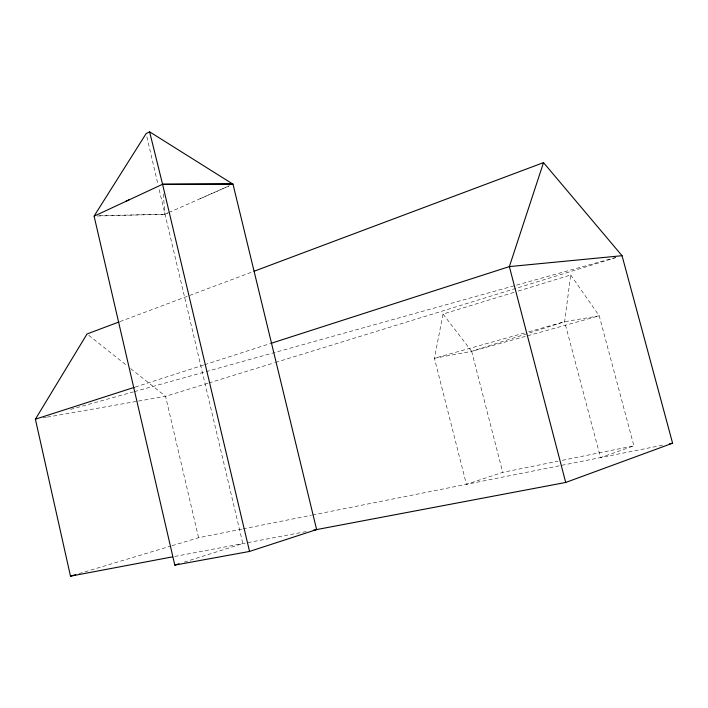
<?xml version="1.0" encoding="UTF-8"?>
<svg xmlns="http://www.w3.org/2000/svg" width="708" height="708" viewBox="0 0 708 708"><rect width="100%" height="100%" fill="white"/><g stroke="black" fill="none" stroke-linecap="round" stroke-linejoin="round"><path stroke-width="0.53" stroke-dasharray="3.54 2.66" d="M570.701 274.978L599.225 315.83L633.899 445.845L600.517 457.598L564.63 321.715L570.701 274.978L518.132 291.077M513.928 292.36L443.031 314.069L434.411 358.266L466.413 484.325L502.724 472.36L558.019 461.182M97.35 216.02L164.929 214.258L167.938 212.931M168.938 212.488L229.003 185.947M199.983 198.771L229.445 185.753M99.421 215.666L164.929 214.258L168.318 212.763M120.024 321.582L253.004 271.668M135.237 387.055L203.541 365.062M204.594 364.726L269.757 343.743M524.398 333.008L434.411 358.266L471.67 351.354L564.63 321.715L599.225 315.83L526.947 335.964M184.222 562.125L242.826 543.549L158.831 188.116M207.833 383.294L165.566 396.312L138.343 401.1M208.887 382.966L274.403 362.788M275.456 362.461L615.712 257.659M78.96 573.63L171.062 545.992M172.115 545.682L198.576 537.735L241.968 529.088M528.637 331.822L564.63 321.715M70.535 409.41L133.352 391.905M134.414 391.604L615.659 257.491M443.031 314.069L471.67 351.354L525.876 336.256M562.356 460.306L633.899 445.845M243.056 528.867L311.387 515.247M312.476 515.026L665.007 444.73M174.752 556.444L306.157 531.575M42.993 417.862L46.25 417.286M47.33 417.101L137.361 401.268M88.748 335.327L127.272 365.912M130.697 368.629L165.566 396.312L198.576 537.735M471.67 351.354L502.724 472.36M146.866 136.821L157.618 182.894M163.327 193.912L164.929 214.258"/><path stroke-width="1.06" d="M565.71 482.458L672.6 443.217L622.049 255.712L543.514 162.619L509.362 266.597L565.71 482.458L313.379 530.195M172.575 556.851L70.49 576.17L35.4 419.198L87.04 333.972L118.988 321.972M149.618 131.83L146.122 133.608L94.084 216.099L174.805 565.108L249.552 551.435L316.635 529.584L233.003 184.177L149.618 131.83L162.566 184.275L249.552 551.435M125.582 201.461L129.148 199.806M232.773 183.859L162.566 184.275L94.261 216.099M254.03 271.279L543.514 162.619M35.4 419.198L134.184 387.391M270.801 343.407L509.362 266.597L622.049 255.712M174.805 565.108L178.991 563.78M70.49 576.17L75.791 574.586M669.343 443.863L672.6 443.217M162.566 184.275L232.844 184.177"/></g></svg>
